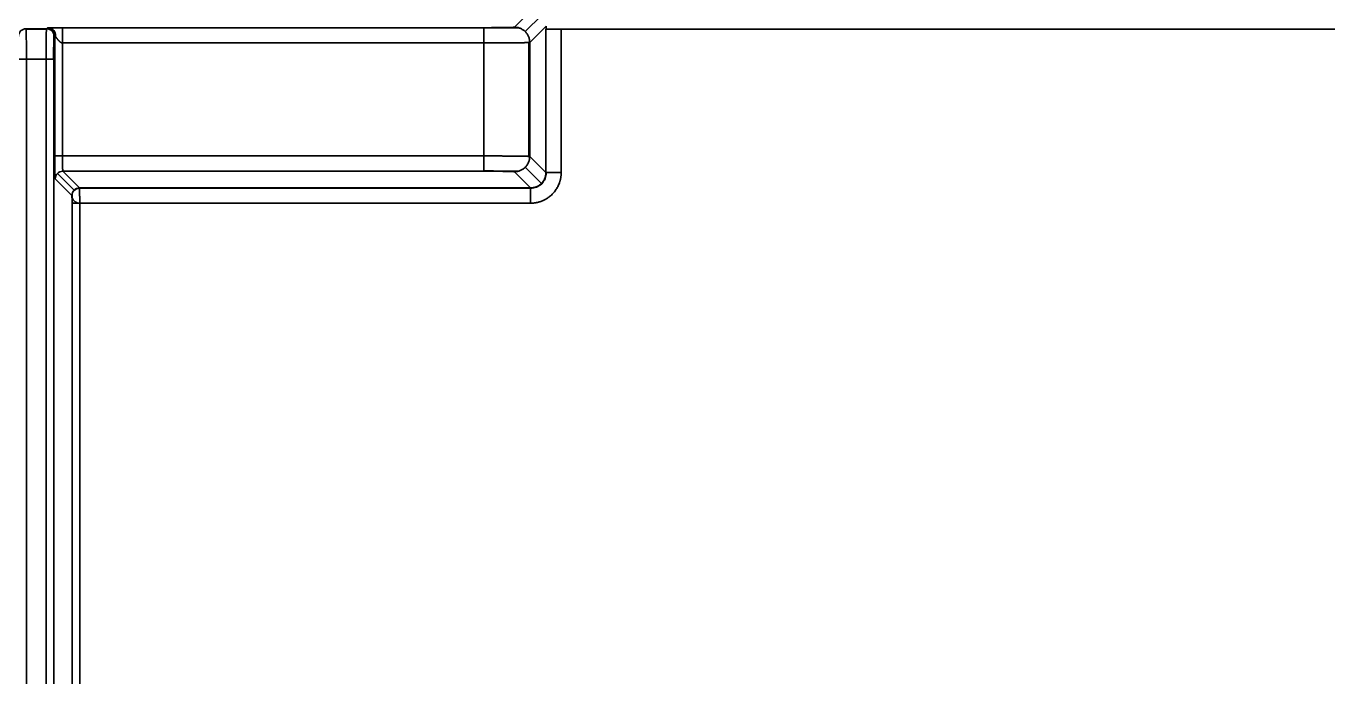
# Model space of a CAD drawing. Header units: millimetres. Extents: x 283 to 793, y 391 to 631.
# Drawn here: x 603.8 to 689.4, y 520.8 to 563.7 of the extents above; entities that cross this region are included whole.
import ezdxf

# ---------------------------------------------------------------- set-up
doc = ezdxf.new("R2010")
doc.units = ezdxf.units.MM
doc.layers.add('4', color=7, linetype='Continuous', true_color=0xffffff)

msp = doc.modelspace()

# ---------------------------------------------------------------- linework, layer by layer
at = {"layer": '4', "color": 7, "linetype": 'Continuous', "lineweight": 35}
for p, q in [((635.885, 563.593), (636.965, 564.673)), ((636.596, 563.299), (637.676, 564.378)), ((605.128, 563.488), (603.783, 563.488)), ((603.787, 563.454), (605.123, 563.454)), ((605.128, 563.488), (605.172, 563.533)), ((605.528, 563.385), (605.483, 563.341)), ((633.876, 563.559), (606.177, 563.559)), ((606.177, 562.554), (606.177, 563.559)), ((637.97, 563.668), (636.89, 562.588)), ((637.97, 563.454), (637.953, 563.471)), ((637.97, 563.668), (637.97, 563.454)), ((637.97, 563.454), (638.957, 563.454)), ((638.957, 563.454), (733.445, 563.454)), ((638.957, 554.024), (638.957, 563.454)), ((605.63, 562.986), (605.675, 563.03)), ((605.675, 563.03), (605.675, 555.121)), ((606.177, 555.121), (606.177, 562.554)), ((606.177, 562.554), (633.876, 562.554)), ((633.876, 562.554), (633.876, 555.121)), ((636.838, 555.092), (636.838, 562.582)), ((636.89, 555.086), (636.89, 562.588)), ((603.809, 561.478), (603.306, 561.478)), ((603.809, 481.223), (603.809, 561.478)), ((603.809, 561.478), (605.102, 561.478)), ((605.102, 561.478), (605.102, 481.223)), ((605.604, 481.223), (605.604, 561.478)), ((606.177, 555.121), (605.675, 555.121)), ((633.876, 555.121), (606.177, 555.121)), ((636.89, 555.086), (637.953, 554.024)), ((605.848, 553.969), (606.945, 552.872)), ((606.203, 554.116), (633.876, 554.116)), ((606.203, 554.116), (607.3, 553.019)), ((636.948, 553.019), (635.885, 554.081)), ((637.658, 553.313), (636.596, 554.376)), ((606.798, 552.516), (605.701, 553.613)), ((636.948, 553.019), (607.3, 553.019)), ((607.302, 553.002), (636.948, 553.002)), ((606.806, 552.014), (607.309, 552.014)), ((606.806, 552.014), (606.806, 502.131)), ((606.815, 552.014), (606.815, 502.131)), ((607.309, 552.014), (636.948, 552.014)), ((607.309, 502.131), (607.309, 552.014))]:
    msp.add_line(p, q, dxfattribs=at)
for centre, major_axis, ratio, start_param, end_param in [((603.783, 562.986), (-0.355, -0.355), 0.999695, 3.927143, 5.497635), ((603.782, 561.478), (0, 2.01), 0.013091, 4.712389, 6.265732), ((605.172, 563.03), (0.355, -0.355), 0.999695, 0.78555, 2.356042), ((605.631, 561.478), (0, 2.01), 0.017455, 0.611419, 1.570805), ((633.875, 563.594), (2.01, 0), 0.017452, 4.712493, 5.716174), ((633.876, 563.594), (3.015, 0), 0.017455, 4.712379, 5.563696), ((633.875, 563.594), (2.01, 0), 0.017452, 5.716174, 6.265858), ((605.631, 561.478), (0, -1.508), 0.017452, 3.775327, 4.712285), ((605.631, 561.478), (0, -1.508), 0.017452, 3.158993, 3.775327), ((606.203, 553.613), (-0.355, -0.355), 0.999695, 3.927143, 5.497624), ((633.876, 554.08), (3.015, 0), 0.017455, 0.71949, 1.570807), ((633.875, 554.081), (-2.01, 0), 0.017452, 4.170797, 4.712247), ((633.875, 554.081), (-2.01, 0), 0.017452, 3.158949, 4.170797), ((636.965, 554.007), (0.711, -0.711), 0.999695, 5.480791, 7.08558), ((607.3, 552.516), (0.355, 0.355), 0.999695, 0.78555, 2.356042), ((607.309, 552.508), (0.466, 0.193), 0.975619, 1.201013, 4.303683)]:
    msp.add_ellipse(centre, major_axis=major_axis, ratio=ratio, start_param=start_param, end_param=end_param, dxfattribs=at)
for points, degree, knots in [([(605.102, 561.478), (605.102, 561.486), (605.102, 561.501), (605.102, 561.523), (605.102, 561.546), (605.102, 561.568), (605.102, 561.591), (605.102, 561.613), (605.102, 561.636), (605.102, 561.659), (605.102, 561.681), (605.102, 561.704), (605.102, 561.726), (605.102, 561.749), (605.102, 561.772), (605.102, 561.794), (605.102, 561.817), (605.102, 561.84), (605.102, 561.862), (605.102, 561.885), (605.103, 561.907), (605.103, 561.93), (605.103, 561.953), (605.103, 561.975), (605.103, 561.998), (605.103, 562.02), (605.103, 562.042), (605.103, 562.065), (605.103, 562.087), (605.103, 562.11), (605.103, 562.132), (605.103, 562.154), (605.104, 562.176), (605.104, 562.198), (605.104, 562.22), (605.104, 562.242), (605.104, 562.264), (605.104, 562.286), (605.104, 562.308), (605.104, 562.329), (605.105, 562.351), (605.105, 562.372), (605.105, 562.394), (605.105, 562.415), (605.105, 562.436), (605.105, 562.457), (605.105, 562.478), (605.106, 562.499), (605.106, 562.52), (605.106, 562.54), (605.106, 562.561), (605.106, 562.581), (605.106, 562.601), (605.107, 562.622), (605.107, 562.642), (605.107, 562.661), (605.107, 562.681), (605.107, 562.701), (605.108, 562.72), (605.108, 562.739), (605.108, 562.758), (605.108, 562.777), (605.108, 562.796), (605.109, 562.815), (605.109, 562.833), (605.109, 562.851), (605.109, 562.869), (605.109, 562.887), (605.11, 562.904), (605.11, 562.921), (605.11, 562.938), (605.11, 562.956), (605.111, 562.973), (605.111, 562.99), (605.111, 563.008), (605.111, 563.025), (605.112, 563.042), (605.112, 563.06), (605.112, 563.077), (605.113, 563.094), (605.113, 563.111), (605.113, 563.129), (605.114, 563.146), (605.114, 563.163), (605.114, 563.179), (605.115, 563.196), (605.115, 563.212), (605.115, 563.228), (605.116, 563.244), (605.116, 563.26), (605.116, 563.275), (605.117, 563.29), (605.117, 563.305), (605.118, 563.319), (605.118, 563.333), (605.119, 563.347), (605.119, 563.36), (605.119, 563.373), (605.12, 563.385), (605.12, 563.396), (605.121, 563.408), (605.121, 563.418), (605.122, 563.428), (605.122, 563.437), (605.123, 563.446), (605.123, 563.454), (605.124, 563.461), (605.124, 563.467), (605.125, 563.473), (605.125, 563.478), (605.126, 563.482), (605.127, 563.485), (605.127, 563.487), (605.128, 563.488), (605.128, 563.488)], 3, [0, 0, 0, 0, 0.007179, 0.014369, 0.021572, 0.028788, 0.036015, 0.043255, 0.050507, 0.057771, 0.065047, 0.072335, 0.079636, 0.086949, 0.094274, 0.101611, 0.108961, 0.116322, 0.123696, 0.131082, 0.138481, 0.145891, 0.153314, 0.160749, 0.168196, 0.175656, 0.183127, 0.190611, 0.198107, 0.205615, 0.213136, 0.220668, 0.228213, 0.23577, 0.243339, 0.250921, 0.258514, 0.26612, 0.273738, 0.281369, 0.289011, 0.296666, 0.304333, 0.312012, 0.319704, 0.327407, 0.335123, 0.342851, 0.350591, 0.358344, 0.366108, 0.373885, 0.381674, 0.389476, 0.397289, 0.405115, 0.412953, 0.420803, 0.428665, 0.43654, 0.444427, 0.452326, 0.460237, 0.46816, 0.476096, 0.484044, 0.492004, 0.499976, 0.507615, 0.515397, 0.523323, 0.531393, 0.539606, 0.547963, 0.556463, 0.565107, 0.573895, 0.582826, 0.591901, 0.60112, 0.610482, 0.619988, 0.629637, 0.63943, 0.649367, 0.659447, 0.669671, 0.680038, 0.690549, 0.701204, 0.712002, 0.722944, 0.73403, 0.745259, 0.756632, 0.768148, 0.779808, 0.791611, 0.803559, 0.815649, 0.827884, 0.840262, 0.852784, 0.865449, 0.878258, 0.89121, 0.904306, 0.917546, 0.930929, 0.944456, 0.958127, 0.971941, 0.985899, 1, 1, 1, 1]), ([(605.63, 562.986), (605.63, 563.018), (605.627, 563.051), (605.614, 563.116), (605.604, 563.147), (605.579, 563.208), (605.564, 563.237), (605.527, 563.292), (605.506, 563.318), (605.46, 563.364), (605.434, 563.385), (605.379, 563.422), (605.35, 563.437), (605.29, 563.462), (605.258, 563.472), (605.193, 563.485), (605.161, 563.488), (605.128, 563.488)], 3, [0, 0, 0, 0, 0.125, 0.125, 0.25, 0.25, 0.375, 0.375, 0.5, 0.5, 0.625, 0.625, 0.75, 0.75, 0.875, 0.875, 1, 1, 1, 1]), ([(605.709, 562.985), (605.711, 562.998), (605.713, 563.01), (605.721, 563.097), (605.71, 563.166), (605.668, 563.286), (605.637, 563.337), (605.565, 563.422), (605.524, 563.456), (605.43, 563.514), (605.376, 563.535), (605.321, 563.547)], 3, [0, 0, 0, 0, 0.039347, 0.039347, 0.270608, 0.270608, 0.50187, 0.50187, 0.733131, 0.733131, 1, 1, 1, 1]), ([(633.876, 563.559), (633.876, 563.557), (633.876, 563.55), (633.876, 563.523), (633.876, 563.503), (633.876, 563.451), (633.876, 563.42), (633.876, 563.346), (633.876, 563.304), (633.876, 563.212), (633.876, 563.161), (633.876, 563.052), (633.876, 562.994), (633.876, 562.874), (633.876, 562.811), (633.876, 562.684), (633.876, 562.619), (633.876, 562.554)], 3, [0, 0, 0, 0, 0.125, 0.125, 0.25, 0.25, 0.375, 0.375, 0.5, 0.5, 0.625, 0.625, 0.75, 0.75, 0.875, 0.875, 1, 1, 1, 1]), ([(636.89, 562.588), (636.89, 562.654), (636.884, 562.72), (636.858, 562.849), (636.839, 562.912), (636.788, 563.033), (636.757, 563.092), (636.684, 563.201), (636.642, 563.252), (636.549, 563.345), (636.498, 563.387), (636.389, 563.46), (636.33, 563.491), (636.209, 563.542), (636.146, 563.561), (636.017, 563.586), (635.951, 563.593), (635.885, 563.593)], 3, [0, 0, 0, 0, 0.125, 0.125, 0.25, 0.25, 0.375, 0.375, 0.5, 0.5, 0.625, 0.625, 0.75, 0.75, 0.875, 0.875, 1, 1, 1, 1]), ([(606.177, 562.554), (606.175, 562.554), (606.171, 562.554), (606.166, 562.554), (606.16, 562.555), (606.154, 562.556), (606.148, 562.557), (606.142, 562.558), (606.136, 562.559), (606.13, 562.561), (606.123, 562.563), (606.117, 562.565), (606.111, 562.568), (606.105, 562.571), (606.098, 562.574), (606.092, 562.577), (606.085, 562.58), (606.079, 562.584), (606.072, 562.588), (606.065, 562.592), (606.059, 562.596), (606.052, 562.601), (606.045, 562.606), (606.038, 562.611), (606.031, 562.616), (606.025, 562.621), (606.018, 562.627), (606.007, 562.636), (605.993, 562.649), (605.975, 562.667), (605.954, 562.688), (605.93, 562.714), (605.907, 562.741), (605.885, 562.766), (605.87, 562.784), (605.857, 562.799), (605.845, 562.814), (605.831, 562.83), (605.819, 562.846), (605.806, 562.861), (605.795, 562.875), (605.784, 562.889), (605.773, 562.902), (605.763, 562.914), (605.754, 562.926), (605.745, 562.937), (605.737, 562.947), (605.73, 562.957), (605.723, 562.967), (605.716, 562.975), (605.71, 562.983), (605.705, 562.991), (605.7, 562.997), (605.696, 563.003), (605.692, 563.009), (605.688, 563.014), (605.685, 563.018), (605.682, 563.022), (605.68, 563.025), (605.678, 563.027), (605.677, 563.029), (605.676, 563.03), (605.675, 563.031), (605.675, 563.03), (605.675, 563.03)], 3, [0, 0, 0, 0, 0.006102, 0.012283, 0.018554, 0.024924, 0.031402, 0.037996, 0.044715, 0.051565, 0.058556, 0.065692, 0.072981, 0.080429, 0.088041, 0.095822, 0.103777, 0.111912, 0.12023, 0.128735, 0.137431, 0.146322, 0.155411, 0.164701, 0.174195, 0.183896, 0.193805, 0.203927, 0.228647, 0.257573, 0.290718, 0.32809, 0.376253, 0.414379, 0.442468, 0.46052, 0.487089, 0.513044, 0.538391, 0.563135, 0.587281, 0.610835, 0.633803, 0.656193, 0.678012, 0.699267, 0.719967, 0.740122, 0.759741, 0.778836, 0.797419, 0.815502, 0.833099, 0.850226, 0.866899, 0.883136, 0.898956, 0.914381, 0.929432, 0.944134, 0.958513, 0.972597, 0.986416, 1, 1, 1, 1]), ([(636.89, 562.588), (636.89, 562.588), (636.89, 562.588), (636.889, 562.587), (636.888, 562.587), (636.886, 562.587), (636.885, 562.586), (636.883, 562.586), (636.881, 562.586), (636.878, 562.586), (636.876, 562.585), (636.873, 562.585), (636.87, 562.585), (636.866, 562.584), (636.863, 562.584), (636.859, 562.584), (636.855, 562.583), (636.851, 562.583), (636.847, 562.583), (636.842, 562.582), (636.838, 562.582), (636.833, 562.582), (636.827, 562.582), (636.822, 562.581), (636.817, 562.581), (636.811, 562.581), (636.805, 562.58), (636.799, 562.58), (636.793, 562.58), (636.786, 562.58), (636.78, 562.579), (636.773, 562.579), (636.766, 562.579), (636.759, 562.579), (636.752, 562.578), (636.745, 562.578), (636.737, 562.578), (636.729, 562.577), (636.722, 562.577), (636.714, 562.577), (636.706, 562.577), (636.697, 562.576), (636.689, 562.576), (636.681, 562.576), (636.672, 562.576), (636.663, 562.575), (636.655, 562.575), (636.646, 562.575), (636.637, 562.575), (636.627, 562.575), (636.618, 562.574), (636.609, 562.574), (636.599, 562.574), (636.59, 562.574), (636.58, 562.573), (636.57, 562.573), (636.561, 562.573), (636.551, 562.573), (636.541, 562.572), (636.531, 562.572), (636.52, 562.572), (636.51, 562.572), (636.5, 562.572), (636.489, 562.571), (636.479, 562.571), (636.469, 562.571), (636.458, 562.571), (636.447, 562.571), (636.437, 562.57), (636.426, 562.57), (636.415, 562.57), (636.404, 562.57), (636.393, 562.57), (636.382, 562.569), (636.371, 562.569), (636.36, 562.569), (636.349, 562.569), (636.338, 562.569), (636.327, 562.568), (636.316, 562.568), (636.305, 562.568), (636.294, 562.568), (636.282, 562.568), (636.271, 562.568), (636.26, 562.567), (636.249, 562.567), (636.237, 562.567), (636.226, 562.567), (636.215, 562.567), (636.203, 562.566), (636.192, 562.566), (636.181, 562.566), (636.169, 562.566), (636.158, 562.566), (636.147, 562.566), (636.135, 562.566), (636.124, 562.565), (636.113, 562.565), (636.101, 562.565), (636.09, 562.565), (636.079, 562.565), (636.067, 562.565), (636.056, 562.565), (636.045, 562.564), (636.034, 562.564), (636.022, 562.564), (636.011, 562.564), (636, 562.564), (635.978, 562.564), (635.945, 562.563), (635.899, 562.563), (635.854, 562.562), (635.807, 562.562), (635.76, 562.561), (635.712, 562.561), (635.664, 562.561), (635.614, 562.56), (635.565, 562.56), (635.515, 562.559), (635.464, 562.559), (635.413, 562.559), (635.361, 562.558), (635.309, 562.558), (635.256, 562.558), (635.203, 562.557), (635.15, 562.557), (635.096, 562.557), (635.043, 562.556), (634.988, 562.556), (634.934, 562.556), (634.879, 562.556), (634.824, 562.555), (634.769, 562.555), (634.713, 562.555), (634.658, 562.555), (634.602, 562.555), (634.546, 562.555), (634.49, 562.554), (634.434, 562.554), (634.378, 562.554), (634.322, 562.554), (634.266, 562.554), (634.21, 562.554), (634.154, 562.554), (634.098, 562.554), (634.042, 562.554), (633.987, 562.554), (633.931, 562.554), (633.894, 562.554), (633.876, 562.554)], 3, [0, 0, 0, 0, 0.006, 0.011975, 0.017925, 0.02385, 0.029749, 0.035624, 0.041474, 0.047299, 0.053098, 0.058873, 0.064623, 0.070347, 0.076047, 0.081721, 0.087371, 0.092995, 0.098594, 0.104169, 0.109718, 0.115242, 0.120742, 0.126216, 0.131665, 0.137089, 0.142488, 0.147863, 0.153212, 0.158536, 0.163835, 0.169109, 0.174357, 0.179581, 0.18478, 0.189954, 0.195103, 0.200226, 0.205325, 0.210399, 0.215447, 0.220471, 0.22547, 0.230443, 0.235392, 0.240315, 0.245214, 0.250087, 0.254935, 0.259759, 0.264557, 0.26933, 0.274078, 0.278802, 0.2835, 0.288173, 0.292821, 0.297444, 0.302042, 0.306615, 0.311163, 0.315686, 0.320184, 0.324657, 0.329104, 0.333527, 0.337925, 0.342298, 0.346645, 0.350968, 0.355265, 0.359538, 0.363785, 0.368008, 0.372205, 0.376378, 0.380525, 0.384648, 0.388745, 0.392817, 0.396864, 0.400887, 0.404884, 0.408856, 0.412803, 0.416725, 0.420622, 0.424494, 0.428341, 0.432163, 0.43596, 0.439732, 0.443479, 0.447201, 0.450897, 0.454569, 0.458216, 0.461837, 0.465434, 0.469006, 0.472552, 0.476074, 0.47957, 0.483042, 0.486488, 0.489909, 0.493306, 0.496677, 0.500023, 0.513175, 0.526294, 0.539379, 0.55243, 0.565448, 0.578433, 0.591384, 0.604301, 0.617185, 0.630036, 0.642853, 0.655637, 0.668387, 0.681104, 0.693788, 0.706438, 0.719054, 0.731637, 0.744187, 0.756703, 0.769185, 0.781635, 0.79405, 0.806433, 0.818781, 0.831097, 0.843379, 0.855627, 0.867842, 0.880024, 0.892172, 0.904287, 0.916368, 0.928416, 0.94043, 0.952411, 0.964358, 0.976272, 0.988153, 1, 1, 1, 1]), ([(605.102, 561.478), (605.134, 561.478), (605.167, 561.478), (605.231, 561.478), (605.262, 561.478), (605.322, 561.478), (605.351, 561.478), (605.405, 561.478), (605.431, 561.478), (605.477, 561.478), (605.498, 561.478), (605.535, 561.478), (605.551, 561.478), (605.576, 561.478), (605.586, 561.478), (605.6, 561.478), (605.604, 561.478), (605.604, 561.478)], 3, [0, 0, 0, 0, 0.125, 0.125, 0.25, 0.25, 0.375, 0.375, 0.5, 0.5, 0.625, 0.625, 0.75, 0.75, 0.875, 0.875, 1, 1, 1, 1]), ([(606.177, 555.121), (606.177, 555.116), (606.177, 555.105), (606.177, 555.09), (606.177, 555.074), (606.177, 555.058), (606.177, 555.042), (606.177, 555.026), (606.177, 555.01), (606.177, 554.994), (606.178, 554.978), (606.178, 554.961), (606.178, 554.944), (606.178, 554.928), (606.178, 554.911), (606.178, 554.894), (606.178, 554.877), (606.178, 554.86), (606.179, 554.843), (606.179, 554.826), (606.179, 554.809), (606.179, 554.791), (606.179, 554.774), (606.179, 554.757), (606.18, 554.74), (606.18, 554.722), (606.18, 554.705), (606.18, 554.688), (606.181, 554.671), (606.181, 554.653), (606.181, 554.636), (606.181, 554.619), (606.182, 554.602), (606.182, 554.585), (606.182, 554.568), (606.183, 554.551), (606.183, 554.535), (606.183, 554.518), (606.183, 554.502), (606.184, 554.486), (606.184, 554.469), (606.185, 554.453), (606.185, 554.438), (606.185, 554.422), (606.186, 554.407), (606.186, 554.392), (606.187, 554.377), (606.187, 554.362), (606.187, 554.348), (606.188, 554.334), (606.188, 554.32), (606.189, 554.307), (606.189, 554.293), (606.19, 554.281), (606.19, 554.268), (606.191, 554.256), (606.191, 554.245), (606.192, 554.233), (606.192, 554.222), (606.193, 554.212), (606.193, 554.202), (606.194, 554.193), (606.194, 554.184), (606.195, 554.175), (606.195, 554.167), (606.196, 554.16), (606.197, 554.153), (606.197, 554.146), (606.198, 554.14), (606.198, 554.135), (606.199, 554.13), (606.2, 554.126), (606.2, 554.123), (606.201, 554.12), (606.202, 554.118), (606.202, 554.116), (606.203, 554.116), (606.203, 554.116)], 3, [0, 0, 0, 0, 0.009842, 0.019778, 0.029809, 0.039934, 0.050153, 0.060467, 0.070874, 0.081377, 0.091973, 0.102664, 0.113449, 0.124329, 0.135303, 0.146371, 0.157533, 0.16879, 0.180141, 0.191587, 0.203127, 0.214761, 0.22649, 0.238313, 0.25023, 0.262242, 0.274348, 0.286549, 0.298843, 0.311233, 0.323716, 0.336294, 0.348967, 0.361733, 0.374594, 0.38755, 0.4006, 0.413744, 0.426983, 0.440316, 0.453743, 0.467265, 0.480881, 0.494591, 0.508396, 0.522296, 0.53629, 0.550378, 0.56456, 0.578837, 0.593208, 0.607674, 0.622234, 0.636889, 0.651638, 0.666481, 0.681419, 0.696451, 0.711578, 0.726799, 0.742114, 0.757524, 0.773028, 0.788626, 0.804319, 0.820107, 0.835989, 0.851965, 0.868036, 0.884201, 0.90046, 0.916814, 0.933262, 0.949805, 0.966442, 0.983174, 1, 1, 1, 1]), ([(636.89, 555.086), (636.89, 555.086), (636.89, 555.087), (636.889, 555.087), (636.888, 555.087), (636.886, 555.087), (636.885, 555.088), (636.883, 555.088), (636.881, 555.088), (636.879, 555.089), (636.877, 555.089), (636.875, 555.089), (636.872, 555.09), (636.869, 555.09), (636.866, 555.09), (636.863, 555.09), (636.859, 555.091), (636.856, 555.091), (636.852, 555.091), (636.848, 555.092), (636.844, 555.092), (636.839, 555.092), (636.835, 555.092), (636.83, 555.093), (636.825, 555.093), (636.82, 555.093), (636.815, 555.093), (636.81, 555.094), (636.804, 555.094), (636.799, 555.094), (636.793, 555.095), (636.787, 555.095), (636.781, 555.095), (636.775, 555.095), (636.768, 555.096), (636.762, 555.096), (636.755, 555.096), (636.749, 555.096), (636.742, 555.097), (636.735, 555.097), (636.728, 555.097), (636.721, 555.097), (636.713, 555.098), (636.706, 555.098), (636.698, 555.098), (636.691, 555.098), (636.683, 555.098), (636.675, 555.099), (636.667, 555.099), (636.659, 555.099), (636.651, 555.099), (636.643, 555.1), (636.635, 555.1), (636.627, 555.1), (636.618, 555.1), (636.61, 555.1), (636.601, 555.101), (636.592, 555.101), (636.584, 555.101), (636.575, 555.101), (636.566, 555.102), (636.557, 555.102), (636.548, 555.102), (636.539, 555.102), (636.53, 555.102), (636.521, 555.103), (636.511, 555.103), (636.502, 555.103), (636.493, 555.103), (636.483, 555.103), (636.474, 555.103), (636.464, 555.104), (636.455, 555.104), (636.445, 555.104), (636.436, 555.104), (636.426, 555.104), (636.417, 555.105), (636.407, 555.105), (636.397, 555.105), (636.388, 555.105), (636.378, 555.105), (636.368, 555.105), (636.358, 555.106), (636.348, 555.106), (636.339, 555.106), (636.329, 555.106), (636.319, 555.106), (636.309, 555.106), (636.299, 555.107), (636.289, 555.107), (636.279, 555.107), (636.27, 555.107), (636.26, 555.107), (636.25, 555.107), (636.24, 555.107), (636.23, 555.108), (636.22, 555.108), (636.21, 555.108), (636.2, 555.108), (636.191, 555.108), (636.181, 555.108), (636.171, 555.108), (636.161, 555.108), (636.151, 555.109), (636.142, 555.109), (636.132, 555.109), (636.122, 555.109), (636.112, 555.109), (636.103, 555.109), (636.093, 555.109), (636.083, 555.109), (636.074, 555.11), (636.064, 555.11), (636.055, 555.11), (636.045, 555.11), (636.036, 555.11), (636.026, 555.11), (636.017, 555.11), (636.007, 555.11), (635.998, 555.111), (635.977, 555.111), (635.945, 555.111), (635.899, 555.112), (635.854, 555.112), (635.807, 555.113), (635.76, 555.113), (635.712, 555.113), (635.664, 555.114), (635.615, 555.114), (635.565, 555.115), (635.515, 555.115), (635.464, 555.115), (635.413, 555.116), (635.361, 555.116), (635.309, 555.116), (635.257, 555.117), (635.204, 555.117), (635.15, 555.117), (635.097, 555.118), (635.043, 555.118), (634.989, 555.118), (634.934, 555.118), (634.879, 555.119), (634.824, 555.119), (634.769, 555.119), (634.714, 555.119), (634.658, 555.119), (634.602, 555.12), (634.546, 555.12), (634.491, 555.12), (634.435, 555.12), (634.379, 555.12), (634.322, 555.12), (634.266, 555.12), (634.21, 555.12), (634.154, 555.121), (634.098, 555.121), (634.043, 555.121), (633.987, 555.121), (633.931, 555.121), (633.894, 555.121), (633.876, 555.121)], 3, [0, 0, 0, 0, 0.005615, 0.011207, 0.016774, 0.022318, 0.027838, 0.033333, 0.038805, 0.044253, 0.049676, 0.055076, 0.060452, 0.065804, 0.071132, 0.076436, 0.081716, 0.086972, 0.092204, 0.097412, 0.102596, 0.107757, 0.112893, 0.118005, 0.123093, 0.128158, 0.133198, 0.138215, 0.143207, 0.148176, 0.153121, 0.158041, 0.162938, 0.167811, 0.172659, 0.177484, 0.182285, 0.187062, 0.191815, 0.196544, 0.201249, 0.20593, 0.210587, 0.21522, 0.21983, 0.224415, 0.228976, 0.233514, 0.238027, 0.242516, 0.246982, 0.251423, 0.255841, 0.260234, 0.264604, 0.26895, 0.273271, 0.277569, 0.281843, 0.286093, 0.290319, 0.294521, 0.298699, 0.302853, 0.306983, 0.311089, 0.315171, 0.319229, 0.323263, 0.327274, 0.33126, 0.335222, 0.339161, 0.343075, 0.346966, 0.350832, 0.354675, 0.358493, 0.362288, 0.366059, 0.369806, 0.373528, 0.377227, 0.380902, 0.384553, 0.38818, 0.391783, 0.395362, 0.398917, 0.402448, 0.405955, 0.409438, 0.412898, 0.416333, 0.419744, 0.423132, 0.426495, 0.429835, 0.43315, 0.436442, 0.439709, 0.442953, 0.446173, 0.449368, 0.45254, 0.455688, 0.458812, 0.461912, 0.464988, 0.46804, 0.471068, 0.474072, 0.477052, 0.480008, 0.48294, 0.485848, 0.488733, 0.491593, 0.494429, 0.497242, 0.50003, 0.513175, 0.526288, 0.539366, 0.552412, 0.565425, 0.578404, 0.591351, 0.604264, 0.617144, 0.629991, 0.642805, 0.655586, 0.668334, 0.681048, 0.69373, 0.706378, 0.718993, 0.731575, 0.744124, 0.75664, 0.769122, 0.781572, 0.793988, 0.806372, 0.818722, 0.831039, 0.843323, 0.855573, 0.867791, 0.879976, 0.892127, 0.904246, 0.916331, 0.928383, 0.940402, 0.952388, 0.96434, 0.97626, 0.988147, 1, 1, 1, 1]), ([(633.876, 555.121), (633.876, 555.056), (633.876, 554.991), (633.876, 554.863), (633.876, 554.8), (633.876, 554.68), (633.876, 554.622), (633.876, 554.513), (633.876, 554.463), (633.876, 554.37), (633.876, 554.328), (633.876, 554.254), (633.876, 554.223), (633.876, 554.172), (633.876, 554.152), (633.876, 554.124), (633.876, 554.117), (633.876, 554.116)], 3, [0, 0, 0, 0, 0.125, 0.125, 0.25, 0.25, 0.375, 0.375, 0.5, 0.5, 0.625, 0.625, 0.75, 0.75, 0.875, 0.875, 1, 1, 1, 1]), ([(635.885, 554.081), (635.951, 554.081), (636.017, 554.088), (636.146, 554.114), (636.209, 554.133), (636.33, 554.183), (636.389, 554.214), (636.498, 554.287), (636.549, 554.329), (636.642, 554.422), (636.684, 554.473), (636.757, 554.583), (636.788, 554.641), (636.839, 554.763), (636.858, 554.826), (636.884, 554.955), (636.89, 555.021), (636.89, 555.086)], 3, [0, 0, 0, 0, 0.125, 0.125, 0.25, 0.25, 0.375, 0.375, 0.5, 0.5, 0.625, 0.625, 0.75, 0.75, 0.875, 0.875, 1, 1, 1, 1]), ([(636.948, 553.019), (636.953, 553.019), (636.964, 553.019), (636.981, 553.019), (636.997, 553.02), (637.014, 553.021), (637.03, 553.022), (637.046, 553.024), (637.063, 553.025), (637.079, 553.027), (637.095, 553.03), (637.112, 553.032), (637.128, 553.035), (637.144, 553.038), (637.16, 553.041), (637.176, 553.045), (637.192, 553.049), (637.208, 553.053), (637.224, 553.057), (637.24, 553.062), (637.255, 553.067), (637.271, 553.072), (637.286, 553.077), (637.302, 553.083), (637.317, 553.089), (637.332, 553.095), (637.348, 553.102), (637.363, 553.108), (637.378, 553.115), (637.392, 553.122), (637.407, 553.13), (637.422, 553.137), (637.436, 553.145), (637.45, 553.153), (637.465, 553.162), (637.479, 553.17), (637.492, 553.179), (637.506, 553.188), (637.52, 553.197), (637.533, 553.207), (637.547, 553.216), (637.56, 553.226), (637.573, 553.236), (637.585, 553.247), (637.598, 553.257), (637.611, 553.268), (637.623, 553.279), (637.635, 553.29), (637.647, 553.301), (637.658, 553.313), (637.67, 553.325), (637.681, 553.337), (637.693, 553.349), (637.703, 553.361), (637.714, 553.373), (637.725, 553.386), (637.735, 553.399), (637.745, 553.412), (637.755, 553.425), (637.765, 553.438), (637.774, 553.452), (637.783, 553.465), (637.792, 553.479), (637.801, 553.493), (637.81, 553.507), (637.818, 553.521), (637.826, 553.535), (637.834, 553.55), (637.842, 553.564), (637.849, 553.579), (637.856, 553.594), (637.863, 553.609), (637.87, 553.624), (637.876, 553.639), (637.882, 553.654), (637.888, 553.67), (637.894, 553.685), (637.899, 553.701), (637.905, 553.716), (637.909, 553.732), (637.914, 553.748), (637.919, 553.763), (637.923, 553.779), (637.926, 553.795), (637.93, 553.811), (637.933, 553.828), (637.937, 553.844), (637.939, 553.86), (637.942, 553.876), (637.944, 553.892), (637.946, 553.909), (637.948, 553.925), (637.949, 553.942), (637.951, 553.958), (637.951, 553.974), (637.952, 553.991), (637.953, 554.007), (637.953, 554.018), (637.953, 554.024)], 3, [0, 0, 0, 0, 0.010421, 0.020841, 0.031262, 0.041682, 0.052101, 0.062521, 0.07294, 0.083359, 0.093778, 0.104197, 0.114615, 0.125033, 0.135451, 0.145869, 0.156287, 0.166704, 0.177122, 0.187539, 0.197956, 0.208372, 0.218789, 0.229206, 0.239622, 0.250038, 0.260454, 0.27087, 0.281286, 0.291702, 0.302117, 0.312533, 0.322948, 0.333364, 0.343779, 0.354194, 0.364609, 0.375024, 0.385439, 0.395854, 0.406269, 0.416683, 0.427098, 0.437513, 0.447927, 0.458342, 0.468756, 0.479171, 0.489586, 0.5, 0.510415, 0.520829, 0.531244, 0.541658, 0.552073, 0.562488, 0.572902, 0.583317, 0.593732, 0.604147, 0.614561, 0.624976, 0.635391, 0.645806, 0.656222, 0.666637, 0.677052, 0.687467, 0.697883, 0.708299, 0.718714, 0.72913, 0.739546, 0.749962, 0.760378, 0.770795, 0.781211, 0.791628, 0.802045, 0.812461, 0.822879, 0.833296, 0.843713, 0.854131, 0.864549, 0.874967, 0.885385, 0.895803, 0.906222, 0.916641, 0.92706, 0.937479, 0.947899, 0.958319, 0.968738, 0.979159, 0.989579, 1, 1, 1, 1]), ([(636.948, 552.014), (636.955, 552.014), (636.971, 552.014), (636.993, 552.014), (637.016, 552.015), (637.039, 552.016), (637.062, 552.017), (637.085, 552.018), (637.107, 552.02), (637.13, 552.022), (637.153, 552.024), (637.176, 552.027), (637.198, 552.029), (637.221, 552.032), (637.243, 552.035), (637.266, 552.039), (637.289, 552.042), (637.311, 552.046), (637.334, 552.051), (637.356, 552.055), (637.378, 552.06), (637.406, 552.066), (637.45, 552.076), (637.522, 552.096), (637.621, 552.128), (637.724, 552.169), (637.856, 552.229), (638.014, 552.316), (638.179, 552.432), (638.316, 552.549), (638.422, 552.655), (638.515, 552.764), (638.597, 552.873), (638.668, 552.983), (638.734, 553.1), (638.794, 553.226), (638.834, 553.326), (638.858, 553.398), (638.871, 553.438), (638.883, 553.479), (638.894, 553.52), (638.905, 553.561), (638.914, 553.602), (638.923, 553.644), (638.93, 553.686), (638.937, 553.728), (638.942, 553.77), (638.947, 553.812), (638.951, 553.854), (638.954, 553.896), (638.956, 553.939), (638.957, 553.981), (638.957, 554.01), (638.957, 554.024)], 3, [0, 0, 0, 0, 0.00723, 0.01446, 0.02169, 0.02892, 0.03615, 0.043381, 0.050611, 0.057842, 0.065072, 0.072303, 0.079535, 0.086766, 0.093998, 0.10123, 0.108463, 0.115695, 0.122929, 0.130162, 0.137396, 0.14463, 0.157308, 0.18074, 0.21492, 0.256822, 0.28545, 0.352752, 0.428162, 0.475959, 0.523768, 0.571586, 0.611748, 0.65316, 0.695825, 0.739748, 0.784933, 0.798372, 0.811813, 0.825254, 0.838696, 0.852139, 0.865582, 0.879026, 0.892469, 0.905913, 0.919356, 0.932798, 0.94624, 0.959681, 0.973122, 0.986562, 1, 1, 1, 1]), ([(607.3, 553.019), (607.3, 553.019), (607.3, 553.018), (607.3, 553.018), (607.3, 553.017), (607.301, 553.016), (607.301, 553.014), (607.301, 553.012), (607.301, 553.01), (607.301, 553.008), (607.301, 553.006), (607.301, 553.003), (607.302, 553), (607.302, 552.997), (607.302, 552.993), (607.302, 552.989), (607.302, 552.986), (607.302, 552.981), (607.302, 552.977), (607.302, 552.973), (607.303, 552.968), (607.303, 552.963), (607.303, 552.958), (607.303, 552.952), (607.303, 552.947), (607.303, 552.941), (607.303, 552.935), (607.303, 552.929), (607.304, 552.922), (607.304, 552.916), (607.304, 552.909), (607.304, 552.902), (607.304, 552.895), (607.304, 552.888), (607.304, 552.881), (607.304, 552.873), (607.304, 552.866), (607.304, 552.858), (607.305, 552.85), (607.305, 552.842), (607.305, 552.834), (607.305, 552.825), (607.305, 552.817), (607.305, 552.808), (607.305, 552.799), (607.305, 552.791), (607.305, 552.782), (607.305, 552.772), (607.306, 552.763), (607.306, 552.754), (607.306, 552.745), (607.306, 552.735), (607.306, 552.726), (607.306, 552.716), (607.306, 552.706), (607.306, 552.696), (607.306, 552.686), (607.306, 552.676), (607.306, 552.666), (607.306, 552.656), (607.306, 552.646), (607.307, 552.636), (607.307, 552.626), (607.307, 552.615), (607.307, 552.605), (607.307, 552.594), (607.307, 552.584), (607.307, 552.573), (607.307, 552.563), (607.307, 552.552), (607.307, 552.541), (607.307, 552.531), (607.307, 552.52), (607.307, 552.509), (607.307, 552.498), (607.307, 552.487), (607.308, 552.477), (607.308, 552.466), (607.308, 552.455), (607.308, 552.444), (607.308, 552.433), (607.308, 552.422), (607.308, 552.411), (607.308, 552.4), (607.308, 552.39), (607.308, 552.379), (607.308, 552.368), (607.308, 552.357), (607.308, 552.346), (607.308, 552.335), (607.308, 552.324), (607.308, 552.314), (607.308, 552.303), (607.308, 552.292), (607.308, 552.281), (607.308, 552.27), (607.308, 552.26), (607.308, 552.249), (607.308, 552.238), (607.308, 552.228), (607.308, 552.217), (607.308, 552.207), (607.308, 552.196), (607.309, 552.185), (607.309, 552.175), (607.309, 552.165), (607.309, 552.154), (607.309, 552.144), (607.309, 552.134), (607.309, 552.123), (607.309, 552.113), (607.309, 552.103), (607.309, 552.093), (607.309, 552.083), (607.309, 552.073), (607.309, 552.063), (607.309, 552.053), (607.309, 552.043), (607.309, 552.033), (607.309, 552.024), (607.309, 552.017), (607.309, 552.014)], 3, [0, 0, 0, 0, 0.010613, 0.021188, 0.031726, 0.042227, 0.05269, 0.063115, 0.073504, 0.083854, 0.094168, 0.104443, 0.114682, 0.124883, 0.135046, 0.145172, 0.155261, 0.165312, 0.175326, 0.185302, 0.195241, 0.205142, 0.215006, 0.224832, 0.234621, 0.244373, 0.254087, 0.263763, 0.273402, 0.283004, 0.292568, 0.302095, 0.311585, 0.321037, 0.330451, 0.339828, 0.349168, 0.35847, 0.367734, 0.376962, 0.386151, 0.395304, 0.404419, 0.413496, 0.422536, 0.431539, 0.440504, 0.449431, 0.458321, 0.467174, 0.475989, 0.484767, 0.493508, 0.502211, 0.510876, 0.519504, 0.528095, 0.536648, 0.545164, 0.553642, 0.562083, 0.570486, 0.578852, 0.58718, 0.595471, 0.603725, 0.611941, 0.62012, 0.628261, 0.636364, 0.644431, 0.65246, 0.660451, 0.668405, 0.676321, 0.684201, 0.692042, 0.699846, 0.707613, 0.715342, 0.723034, 0.730689, 0.738305, 0.745885, 0.753427, 0.760932, 0.768399, 0.775828, 0.783221, 0.790575, 0.797893, 0.805173, 0.812415, 0.81962, 0.826788, 0.833918, 0.84101, 0.848066, 0.855083, 0.862064, 0.869006, 0.875912, 0.88278, 0.88961, 0.896403, 0.903159, 0.909877, 0.916558, 0.923201, 0.929807, 0.936376, 0.942907, 0.9494, 0.955856, 0.962275, 0.968656, 0.975, 0.981306, 0.987575, 0.993806, 1, 1, 1, 1]), ([(606.806, 552.014), (606.806, 552.108), (606.806, 552.202), (606.805, 552.288), (606.804, 552.361), (606.802, 552.431), (606.799, 552.515), (606.798, 552.516)], 2, [0, 0, 0, 0.25, 0.25, 0.5, 0.5, 0.75, 1, 1, 1]), ([(606.804, 552.345), (606.804, 552.332), (606.806, 552.299), (606.813, 552.227), (606.825, 552.13), (606.836, 552.055), (606.842, 552.014)], 3, [0, 0, 0, 0, 0.222766, 0.463506, 0.72256, 1, 1, 1, 1])]:
    msp.add_open_spline(points, degree=degree, knots=knots, dxfattribs=at)
for points in [[(606.177, 563.559), (606.138, 563.559), (606.056, 563.558), (605.925, 563.558), (605.788, 563.557), (605.649, 563.555), (605.513, 563.553), (605.387, 563.55), (605.278, 563.546), (605.205, 563.541), (605.175, 563.537), (605.174, 563.534), (605.172, 563.533)], [(637.953, 563.471), (637.953, 560.322), (637.953, 557.173), (637.953, 554.024)], [(605.675, 555.121), (605.675, 554.916), (605.676, 554.54), (605.682, 554.036), (605.691, 553.701), (605.697, 553.617), (605.701, 553.613)]]:
    msp.add_open_spline(points, degree=3, dxfattribs=at)
for points, weights in [([(638.957, 554.024), (638.377, 554.024), (637.963, 554.024), (637.953, 554.024)], [1.16737090868, 0.944209419265, 0.944209697107, 1.16737174221]), ([(636.948, 553.019), (636.948, 553.009), (636.948, 552.595), (636.948, 552.014)], [1.16737174221, 0.944209697107, 0.944209419265, 1.16737090868])]:
    msp.add_rational_spline(points, weights, degree=3, dxfattribs=at)

doc.saveas('drawing.dxf')
